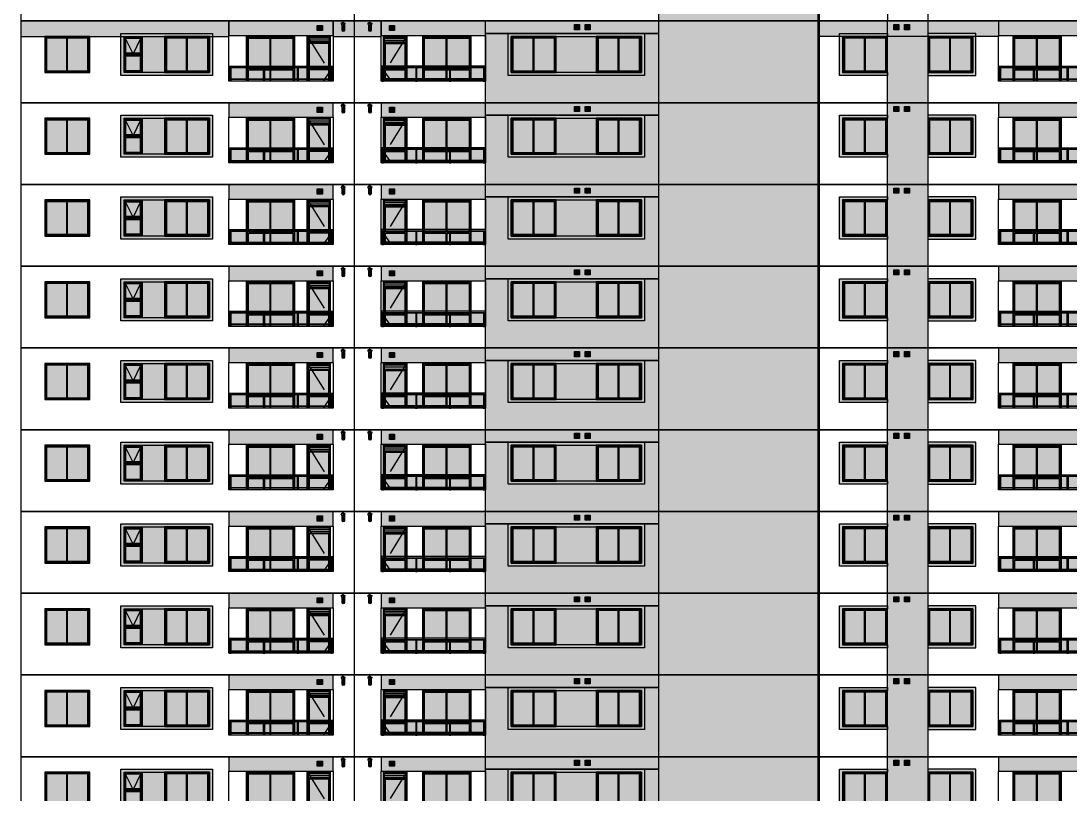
# Model space of a CAD drawing. Header units: metres. Extents: x -9138 to -7768, y 20 to 184.
# Drawn here: x -8789.66 to -8754.73, y 62.26 to 87.98 of the extents above; entities that cross this region are included whole.
import ezdxf
from ezdxf.xclip import XClip

# ---------------------------------------------------------------- set-up
doc = ezdxf.new("R2010")
doc.units = ezdxf.units.M
doc.header["$XCLIPFRAME"] = 0
doc.linetypes.add('CTE ELEV$0$DASHEDX2', pattern=[1.5, 1, -0.5])
for name, color, linetype in [('ARQ-DIM EMBASAM', 2, 'Continuous'), ('CTE ELEV$0$ARQ- FRISO', 7, 'Continuous'), ('CTE ELEV$0$ARQ-AUX', 7, 'Continuous'), ('CTE ELEV$0$ARQ-AUX1', 1, 'Continuous'), ('CTE ELEV$0$ARQ-AUX2', 2, 'Continuous'), ('CTE ELEV$0$ARQ-AUX3', 3, 'Continuous'), ('CTE ELEV$0$ARQ-CAX', 1, 'Continuous'), ('CTE ELEV$0$ARQ-PRJ', 7, 'CTE ELEV$0$DASHEDX2')]:
    doc.layers.add(name, color=color, linetype=linetype)
for name, color, linetype, true_color in [('CTE ELEV$0$COR CASTANHA', 7, 'Continuous', 0x92725d), ('CTE ELEV$0$COR CINZA FECHADO', 7, 'Continuous', 0x56534e), ('CTE ELEV$0$COR PLATINA', 7, 'Continuous', 0xa1a6a3), ('CTE ELEV$0$COR-CAIX', 7, 'Continuous', 0x45494e)]:
    doc.layers.add(name, color=color, linetype=linetype, true_color=true_color)

# ---------------------------------------------------------------- blocks, each defined once
blk = doc.blocks.new('CTE ELEV$0$V P 160x220')
at = {"layer": 'CTE ELEV$0$COR-CAIX'}
h = blk.add_hatch(color=256, dxfattribs=at)
h.dxf.hatch_style = 1
h.paths.add_polyline_path([(0, 2.175), (1.6, 2.175), (1.6, 0), (0, 0)])
h = blk.add_hatch(color=254, dxfattribs=at)
h.dxf.hatch_style = 1
h.paths.add_polyline_path([(0.77, 2.115), (0.06, 2.115), (0.06, 1.1), (0.77, 1.1)])
h.paths.add_polyline_path([(1.54, 2.115), (0.8, 2.115), (0.8, 1.1), (1.54, 1.1)])
h.paths.add_polyline_path([(1.54, 1.07), (0.8, 1.07), (0.8, 0.06), (1.54, 0.06)])
h.paths.add_polyline_path([(0.77, 1.07), (0.06, 1.07), (0.06, 0.06), (0.77, 0.06)])
at = {"layer": 'CTE ELEV$0$ARQ-CAX'}
for p, q in [((0.06, 1.1), (0.77, 1.1)), ((0.06, 1.07), (0.77, 1.07)), ((0.8, 1.1), (1.54, 1.1)), ((0.8, 1.07), (1.54, 1.07))]:
    blk.add_line(p, q, dxfattribs=at)
for points in [[(0, 2.175), (1.6, 2.175), (1.6, 0), (0, 0)], [(0.03, 2.145), (1.57, 2.145), (1.57, 0.03), (0.03, 0.03)]]:
    blk.add_lwpolyline(points, close=True, dxfattribs=at)
for points in [[(0.06, 1.1), (0.06, 2.115), (0.77, 2.115)], [(0.77, 2.115), (0.77, 1.1)], [(0.8, 2.145), (0.8, 0.03)], [(0.8, 2.115), (1.54, 2.115), (1.54, 1.1)], [(0.77, 0.06), (0.06, 0.06), (0.06, 1.07)], [(0.77, 1.07), (0.77, 0.06)], [(1.54, 1.07), (1.54, 0.06), (0.8, 0.06)]]:
    blk.add_lwpolyline(points, dxfattribs=at)
blk = doc.blocks.new('CTE ELEV$0$V P 80x220')
at = {"layer": 'CTE ELEV$0$ARQ-CAX'}
h = blk.add_hatch(dxfattribs=at)
h.set_pattern_fill('LINE', scale=0.02)
h.set_pattern_definition([(0, (0.74004, 2.16916), (0, 0.0635), [])])
h.paths.add_polyline_path([(0.74, 2.145), (0.03, 2.145), (0.03, 2), (0.74, 2)])
h.paths.add_polyline_path([(0.71, 0.2), (0.06, 0.2), (0.06, 0.03), (0.71, 0.03)])
at = {"layer": 'CTE ELEV$0$COR-CAIX'}
h = blk.add_hatch(color=256, dxfattribs=at)
h.dxf.hatch_style = 1
h.paths.add_polyline_path([(0.77, 0), (0.77, 2.175), (0, 2.175), (0, 0)])
h = blk.add_hatch(color=254, dxfattribs=at)
h.dxf.hatch_style = 1
h.paths.add_polyline_path([(0.71, 1.945), (0.154, 1.945), (0.678, 1.1), (0.71, 1.1)])
h.paths.add_polyline_path([(0.154, 1.945), (0.06, 1.945), (0.06, 1.1), (0.678, 1.1)])
h.paths.add_polyline_path([(0.71, 0.958), (0.71, 1.048), (0.697, 1.07), (0.06, 1.07), (0.06, 0.23), (0.193, 0.23)])
h.paths.add_polyline_path([(0.71, 0.958), (0.193, 0.23), (0.71, 0.23)], flags=17)
at = {"layer": 'CTE ELEV$0$ARQ-CAX'}
for points in [[(0.77, 0), (0.77, 2.175), (0, 2.175), (0, 0)], [(0.74, 2.145), (0.03, 2.145), (0.03, 1.975), (0.74, 1.975)]]:
    blk.add_lwpolyline(points, close=True, dxfattribs=at)
for points in [[(0.74, 0), (0.74, 1.975), (0.03, 1.975), (0.03, 0)], [(0.71, 1.1), (0.71, 1.945), (0.06, 1.945), (0.06, 1.1)], [(0.06, 1.1), (0.71, 1.1)], [(0.06, 1.07), (0.06, 0)], [(0.71, 1.07), (0.06, 1.07)], [(0.71, 0), (0.71, 1.07)], [(0.71, 0.23), (0.06, 0.23)], [(0.06, 0.2), (0.71, 0.2)], [(0.06, 0.03), (0.71, 0.03)], [(0, 0), (0.77, 0)]]:
    blk.add_lwpolyline(points, dxfattribs=at)
at = {"layer": 'CTE ELEV$0$ARQ-PRJ'}
blk.add_lwpolyline([(0.03, 2.145), (0.74, 1), (0.03, 0)], dxfattribs=at)
blk = doc.blocks.new('CTE ELEV$0$V J 150x120')
at = {"layer": 'CTE ELEV$0$COR-CAIX'}
h = blk.add_hatch(color=256, dxfattribs=at)
h.dxf.hatch_style = 1
h.paths.add_polyline_path([(1.5, 1.2), (0, 1.2), (0, 0), (1.5, 0)])
h = blk.add_hatch(color=254, dxfattribs=at)
h.dxf.hatch_style = 1
h.paths.add_polyline_path([(0.72, 1.14), (0.06, 1.14), (0.06, 0.06), (0.72, 0.06)])
h.paths.add_polyline_path([(0.75, 0.06), (1.44, 0.06), (1.44, 1.14), (0.75, 1.14)])
for points in [[(1.5, 1.2), (0, 1.2), (0, 0), (1.5, 0)], [(1.47, 1.17), (0.03, 1.17), (0.03, 0.03), (1.47, 0.03)]]:
    blk.add_lwpolyline(points, close=True)
for points in [[(0.72, 1.14), (0.06, 1.14), (0.06, 0.06), (0.72, 0.06)], [(0.72, 1.14), (0.72, 0.06)], [(0.75, 1.17), (0.75, 0.03)], [(0.75, 0.06), (1.44, 0.06), (1.44, 1.14), (0.75, 1.14)]]:
    blk.add_lwpolyline(points)
blk = doc.blocks.new('CTE ELEV$0$V J 80x60')
at = {"layer": 'CTE ELEV$0$COR-CAIX'}
h = blk.add_hatch(color=256, dxfattribs=at)
h.dxf.hatch_style = 1
h.paths.add_polyline_path([(0, 1.2), (0.6, 1.2), (0.6, 0), (0, 0)])
h = blk.add_hatch(color=254, dxfattribs=at)
h.dxf.hatch_style = 1
h.paths.add_polyline_path([(0.54, 0.555), (0.06, 0.555), (0.06, 0.06), (0.54, 0.06)])
h.paths.add_polyline_path([(0.06, 1.108), (0.06, 0.645), (0.285, 0.645)], flags=17)
h.paths.add_polyline_path([(0.54, 1.108), (0.54, 1.14), (0.06, 1.14), (0.06, 1.108), (0.285, 0.645), (0.315, 0.645)])
h.paths.add_polyline_path([(0.54, 1.108), (0.315, 0.645), (0.54, 0.645)], flags=17)
at = {"layer": 'CTE ELEV$0$ARQ-CAX', "flags": 128}
for points in [[(0, 1.2), (0.6, 1.2), (0.6, 0), (0, 0)], [(0.03, 1.17), (0.57, 1.17), (0.57, 0.615), (0.03, 0.615)], [(0.03, 1.17), (0.57, 1.17), (0.57, 0.03), (0.03, 0.03)], [(0.06, 1.14), (0.54, 1.14), (0.54, 0.645), (0.06, 0.645)], [(0.03, 0.585), (0.57, 0.585), (0.57, 0.03), (0.03, 0.03)], [(0.06, 0.555), (0.54, 0.555), (0.54, 0.06), (0.06, 0.06)]]:
    blk.add_lwpolyline(points, close=True, dxfattribs=at)
at = {"layer": 'CTE ELEV$0$ARQ-PRJ'}
blk.add_lwpolyline([(0.03, 1.17), (0.3, 0.615), (0.57, 1.17)], dxfattribs=at)
blk = doc.blocks.new('CTE ELEV$0$v grd 3.47')
at = {"layer": 'CTE ELEV$0$COR-CAIX'}
h = blk.add_hatch(color=256, dxfattribs=at)
h.dxf.hatch_style = 1
h.paths.add_polyline_path([(-3.47, 0.45), (0, 0.45), (0, 0.5), (-3.47, 0.5)])
h.paths.add_polyline_path([(-3.405, 0.45), (-3.435, 0.45), (-3.435, 0.01), (-3.405, 0.01)])
h.paths.add_polyline_path([(-2.322, 0.01), (-2.272, 0.01), (-2.272, 0), (-2.322, 0)])
h.paths.add_polyline_path([(-1.198, 0.01), (-1.148, 0.01), (-1.148, 0), (-1.198, 0)])
h.paths.add_polyline_path([(-1.158, 0.08), (-0.065, 0.08), (-0.065, 0.05), (-1.158, 0.05)])
h.paths.add_polyline_path([(-2.282, 0.08), (-1.188, 0.08), (-1.188, 0.05), (-2.282, 0.05)])
h.paths.add_polyline_path([(-1.188, 0.45), (-1.158, 0.45), (-1.158, 0.01), (-1.188, 0.01)])
h.paths.add_polyline_path([(-2.312, 0.45), (-2.282, 0.45), (-2.282, 0.01), (-2.312, 0.01)])
h.paths.add_polyline_path([(-3.405, 0.08), (-2.312, 0.08), (-2.312, 0.05), (-3.405, 0.05)])
h.paths.add_polyline_path([(-3.445, 0.01), (-3.395, 0.01), (-3.395, 0), (-3.445, 0)])
h.paths.add_polyline_path([(-0.075, 0.01), (-0.025, 0.01), (-0.025, 0), (-0.075, 0)])
h.paths.add_polyline_path([(-0.065, 0.45), (-0.035, 0.45), (-0.035, 0.01), (-0.065, 0.01)])
at = {"layer": 'CTE ELEV$0$COR-CAIX', "transparency": 33554610}
h = blk.add_hatch(color=254, dxfattribs=at)
h.dxf.hatch_style = 1
h.paths.add_polyline_path([(-2.312, 0.08), (-2.312, 0.45), (-3.405, 0.45), (-3.405, 0.08)])
h.paths.add_polyline_path([(-1.188, 0.08), (-1.188, 0.45), (-2.282, 0.45), (-2.282, 0.08)])
h.paths.add_polyline_path([(-1.158, 0.08), (-0.065, 0.08), (-0.065, 0.45), (-1.158, 0.45)])
at = {"ltscale": 0.05}
blk.add_lwpolyline([(0, 0.5), (0, 0.45), (-3.47, 0.45), (-3.47, 0.5)], close=True, dxfattribs=at)
for points in [[(-3.435, 0.45), (-3.405, 0.45), (-3.405, 0.01), (-3.435, 0.01)], [(-2.312, 0.45), (-2.282, 0.45), (-2.282, 0.01), (-2.312, 0.01)], [(-1.188, 0.45), (-1.158, 0.45), (-1.158, 0.01), (-1.188, 0.01)], [(-0.065, 0.45), (-0.035, 0.45), (-0.035, 0.01), (-0.065, 0.01)], [(-3.445, 0.01), (-3.395, 0.01), (-3.395, 0), (-3.445, 0)], [(-3.405, 0.08), (-2.312, 0.08), (-2.312, 0.05), (-3.405, 0.05)], [(-2.322, 0.01), (-2.272, 0.01), (-2.272, 0), (-2.322, 0)], [(-2.282, 0.08), (-1.188, 0.08), (-1.188, 0.05), (-2.282, 0.05)], [(-1.198, 0.01), (-1.148, 0.01), (-1.148, 0), (-1.198, 0)], [(-1.158, 0.08), (-0.065, 0.08), (-0.065, 0.05), (-1.158, 0.05)], [(-0.075, 0.01), (-0.025, 0.01), (-0.025, 0), (-0.075, 0)]]:
    blk.add_lwpolyline(points, close=True)
blk.add_lwpolyline([(-3.42, 0.45), (-0.05, 0.45)])
blk = doc.blocks.new('CTE ELEV$0$vp vento kit')
at = {"layer": 'CTE ELEV$0$ARQ-CAX', "transparency": 33554687}
h = blk.add_hatch(dxfattribs=at)
h.set_pattern_fill('LINE', scale=0.01)
h.set_pattern_definition([(0, (8794.04869, -68.72711), (0, 0.03175), [])])
h.paths.add_polyline_path([(-0.16, 0.16), (-0.01, 0.16), (-0.01, 0.01), (-0.16, 0.01)])
at = {"layer": 'CTE ELEV$0$COR-CAIX', "transparency": 33554687}
h = blk.add_hatch(color=256, dxfattribs=at)
h.dxf.hatch_style = 1
h.paths.add_polyline_path([(-0.17, 0.17), (0, 0.17), (0, 0), (-0.17, 0)])
at = {"layer": 'CTE ELEV$0$ARQ-CAX'}
for points in [[(-0.17, 0.17), (0, 0.17), (0, 0), (-0.17, 0)], [(-0.16, 0.16), (-0.01, 0.16), (-0.01, 0.01), (-0.16, 0.01)]]:
    blk.add_lwpolyline(points, close=True, dxfattribs=at)
blk = doc.blocks.new('CTE ELEV$0$V FR CHAPEU CHINES')
at = {"layer": 'CTE ELEV$0$ARQ-AUX'}
h = blk.add_hatch(color=8, dxfattribs=at)
h.dxf.hatch_style = 1
h.paths.add_polyline_path([(-0.01, 0.262), (-0.077, 0.212), (0.057, 0.212)])
h.paths.add_polyline_path([(0.03, 0.167), (-0.05, 0.167), (-0.05, -0.01, 1), (0.03, -0.01)])
h.paths.add_polyline_path([(-0.007, 0.212), (-0.012, 0.212), (-0.012, 0.167), (-0.007, 0.167)])
h.paths.add_polyline_path([(-0.072, 0.212), (-0.077, 0.212), (-0.06, 0.167), (-0.055, 0.167)])
h.paths.add_polyline_path([(0.057, 0.212), (0.052, 0.212), (0.035, 0.167), (0.04, 0.167)])
at = {"layer": 'CTE ELEV$0$ARQ-CAX'}
for p, q in [((0.04, 0.167), (-0.06, 0.167)), ((-0.05, 0.167), (-0.05, -0.01)), ((0.03, -0.01), (0.03, 0.167))]:
    blk.add_line(p, q, dxfattribs=at)
for points in [[(-0.01, 0.262), (-0.077, 0.212)], [(-0.06, 0.167), (-0.077, 0.212)], [(-0.055, 0.167), (-0.072, 0.212)], [(-0.01, 0.262), (0.057, 0.212)], [(0.035, 0.167), (0.052, 0.212)], [(0.04, 0.167), (0.057, 0.212)]]:
    blk.add_lwpolyline(points, dxfattribs=at)
at = {"layer": 'CTE ELEV$0$ARQ-CAX', "elevation": -0.007}
for points in [[(-0.077, 0.212), (0.057, 0.212)], [(-0.012, 0.212), (-0.012, 0.167)], [(-0.007, 0.212), (-0.007, 0.167)]]:
    blk.add_lwpolyline(points, dxfattribs=at)
at = {"layer": 'CTE ELEV$0$ARQ-CAX'}
blk.add_arc((-0.01, -0.01), 0.04, 180, 0, dxfattribs=at)
blk = doc.blocks.new('CTE ELEV$0$elev 1 tipo')
h = blk.add_hatch(color=256)
h.dxf.hatch_style = 1
h.paths.add_polyline_path([(6.92, 2.235), (10.39, 2.235), (10.39, 2.72), (6.92, 2.72)])
h = blk.add_hatch(color=256)
h.dxf.hatch_style = 1
h.paths.add_polyline_path([(11.99, 2.235), (15.46, 2.235), (15.46, 2.72), (11.99, 2.72)])
h = blk.add_hatch(color=256)
h.dxf.hatch_style = 1
h.paths.add_polyline_path([(32.55, 2.235), (36.02, 2.235), (36.02, 2.72), (32.55, 2.72)])
at = {"layer": 'CTE ELEV$0$COR CINZA FECHADO', "transparency": 33554687}
h = blk.add_hatch(color=256, dxfattribs=at)
h.dxf.hatch_style = 1
h.paths.add_polyline_path([(21.23, 0), (26.545, 0), (26.545, 2.72), (21.23, 2.72)])
at = {"layer": 'CTE ELEV$0$COR CINZA FECHADO'}
h = blk.add_hatch(color=256, dxfattribs=at)
h.dxf.hatch_style = 1
h.paths.add_polyline_path([(30.19, 2.72), (28.855, 2.72), (28.855, 0), (30.19, 0)])
h = blk.add_hatch(color=256, dxfattribs=at)
h.dxf.hatch_style = 1
h.paths.add_polyline_path([(6.38, 2.305), (3.33, 2.305), (3.33, 0.905), (6.38, 0.905)])
h.paths.add_polyline_path([(3.43, 1.005), (3.43, 2.205), (4.03, 2.205), (6.28, 2.205), (6.28, 1.005), (4.78, 1.005)], flags=16)
h.paths.add_polyline_path([(4.81, 1.035), (4.81, 2.175), (6.25, 2.175), (6.25, 1.035)], flags=0)
h.paths.add_polyline_path([(4.84, 1.065), (4.84, 2.145), (5.5, 2.145), (5.5, 1.065)], flags=0)
h.paths.add_polyline_path([(4, 1.035), (3.46, 1.035), (3.46, 1.59), (3.46, 2.175), (4, 2.175)], flags=0)
h.paths.add_polyline_path([(3.97, 1.065), (3.49, 1.065), (3.49, 1.56), (3.97, 1.56)], flags=0)
h.paths.add_polyline_path([(4, 1.62), (3.46, 1.62), (3.46, 2.175), (4, 2.175)], flags=0)
h.paths.add_polyline_path([(3.97, 1.65), (3.745, 1.65), (3.73, 1.62), (3.715, 1.65), (3.49, 1.65), (3.49, 2.145), (3.97, 2.145)], flags=0)
h.paths.add_polyline_path([(5.53, 2.145), (6.22, 2.145), (6.22, 1.065), (5.53, 1.065)], flags=0)
h = blk.add_hatch(color=256, dxfattribs=at)
h.dxf.hatch_style = 1
h.paths.add_polyline_path([(4.78, 2.205), (4.03, 2.205), (4.03, 1.005), (4.78, 1.005)])
h = blk.add_hatch(color=256, dxfattribs=at)
h.dxf.hatch_style = 1
h.paths.add_polyline_path([(20.755, 2.305), (16.22, 2.305), (16.22, 0.905), (20.755, 0.905)])
h.paths.add_polyline_path([(16.32, 1.005), (16.32, 2.205), (17.82, 2.205), (20.655, 2.205), (20.655, 1.005), (19.155, 1.005)], flags=16)
h.paths.add_polyline_path([(17.79, 1.035), (16.35, 1.035), (16.35, 2.175), (17.79, 2.175)], flags=0)
h.paths.add_polyline_path([(17.76, 1.065), (17.07, 1.065), (17.07, 2.145), (17.76, 2.145)], flags=0)
h.paths.add_polyline_path([(19.185, 1.035), (19.185, 2.175), (20.625, 2.175), (20.625, 1.035)], flags=0)
h.paths.add_polyline_path([(19.215, 1.065), (19.215, 2.145), (19.875, 2.145), (19.875, 1.065)], flags=0)
h.paths.add_polyline_path([(17.04, 1.065), (16.38, 1.065), (16.38, 2.145), (17.04, 2.145)], flags=0)
h.paths.add_polyline_path([(19.905, 2.145), (20.595, 2.145), (20.595, 1.065), (19.905, 1.065)], flags=0)
h.paths.add_polyline_path([(19.155, 2.205), (17.82, 2.205), (17.82, 1.005), (19.155, 1.005)], flags=0)
h = blk.add_hatch(color=256, dxfattribs=at)
h.dxf.hatch_style = 1
h.paths.add_polyline_path([(19.155, 2.205), (17.82, 2.205), (17.82, 1.005), (19.155, 1.005)])
h = blk.add_hatch(color=256, dxfattribs=at)
h.dxf.hatch_style = 1
h.paths.add_polyline_path([(28.855, 2.305), (27.255, 2.305), (27.255, 2.205), (27.255, 0.905), (27.355, 0.905), (28.855, 0.905), (28.855, 1.005), (27.355, 1.005), (27.355, 2.205), (28.855, 2.205)])
h = blk.add_hatch(color=256, dxfattribs=at)
h.dxf.hatch_style = 1
h.paths.add_polyline_path([(31.79, 2.305), (30.19, 2.305), (30.19, 2.205), (31.69, 2.205), (31.69, 1.005), (30.19, 1.005), (30.19, 0.905), (31.69, 0.905), (31.79, 0.905), (31.79, 2.205)])
at = {"layer": 'CTE ELEV$0$COR PLATINA', "transparency": 33554687}
h = blk.add_hatch(color=256, dxfattribs=at)
h.dxf.hatch_style = 1
h.paths.add_polyline_path([(15.46, 2.305), (21.23, 2.305), (21.23, 0), (15.46, 0)])
for points in [[(6.92, 2.235), (10.39, 2.235), (10.39, 2.72), (6.92, 2.72)], [(11.99, 2.235), (15.46, 2.235), (15.46, 2.72), (11.99, 2.72)]]:
    blk.add_lwpolyline(points, close=True)
at = {"elevation": 0}
blk.add_lwpolyline([(32.55, 2.235), (36.02, 2.235), (36.02, 2.72), (32.55, 2.72)], close=True, dxfattribs=at)
at = {"layer": 'CTE ELEV$0$ARQ- FRISO', "elevation": 0}
blk.add_lwpolyline([(0, 2.72), (58.15, 2.72)], dxfattribs=at)
at = {"layer": 'CTE ELEV$0$ARQ- FRISO'}
blk.add_lwpolyline([(58.15, 0), (0, 0)], dxfattribs=at)
at = {"layer": 'CTE ELEV$0$ARQ-AUX1', "elevation": 0}
for points in [[(9.53, 0.72), (9.53, 2.235)], [(12.85, 0.72), (12.85, 2.235)]]:
    blk.add_lwpolyline(points, dxfattribs=at)
at = {"layer": 'CTE ELEV$0$ARQ-AUX2'}
blk.add_line((0, 2.72, 0), (0, 0), dxfattribs=at)
blk.add_lwpolyline([(6.92, 2.235), (10.39, 2.235), (10.39, 0.72), (6.92, 0.72)], close=True, dxfattribs=at)
at = {"layer": 'CTE ELEV$0$ARQ-AUX3'}
for p, q in [((11.09, 2.72, 0), (11.09, 0)), ((26.545, 2.72, 0), (26.545, 0, 0)), ((26.575, 2.72, 0), (26.575, 0, 0))]:
    blk.add_line(p, q, dxfattribs=at)
blk.add_lwpolyline([(11.99, 2.235), (15.46, 2.235), (15.46, 0.72), (11.99, 0.72)], close=True, dxfattribs=at)
at = {"layer": 'CTE ELEV$0$ARQ-AUX3', "elevation": 0}
blk.add_lwpolyline([(32.55, 2.235), (36.02, 2.235), (36.02, 0.72), (32.55, 0.72)], close=True, dxfattribs=at)
at = {"layer": 'CTE ELEV$0$COR CINZA FECHADO', "elevation": 0}
blk.add_lwpolyline([(21.23, 0), (26.545, 0), (26.545, 2.72), (21.23, 2.72)], close=True, dxfattribs=at)
at = {"layer": 'CTE ELEV$0$COR CINZA FECHADO'}
for points in [[(28.855, 2.72), (30.19, 2.72), (30.19, 0), (28.855, 0)], [(3.33, 2.305), (6.38, 2.305), (6.38, 0.905), (3.33, 0.905)], [(3.43, 2.205), (6.28, 2.205), (6.28, 1.005), (3.43, 1.005)], [(16.22, 2.305), (20.755, 2.305), (20.755, 0.905), (16.22, 0.905)], [(16.32, 2.205), (20.655, 2.205), (20.655, 1.005), (16.32, 1.005)], [(28.855, 2.205), (27.355, 2.205), (27.355, 1.005), (28.855, 1.005), (28.855, 0.905), (27.355, 0.905), (27.255, 0.905), (27.255, 2.205), (27.255, 2.305), (28.855, 2.305)], [(30.19, 2.205), (31.69, 2.205), (31.69, 1.005), (30.19, 1.005), (30.19, 0.905), (31.69, 0.905), (31.79, 0.905), (31.79, 2.205), (31.79, 2.305), (30.19, 2.305)]]:
    blk.add_lwpolyline(points, close=True, dxfattribs=at)
at = {"layer": 'CTE ELEV$0$COR PLATINA'}
blk.add_lwpolyline([(15.46, 2.305), (21.23, 2.305), (21.23, 0), (15.46, 0)], close=True, dxfattribs=at)
at = {"layer": 'CTE ELEV$0$ARQ-AUX1', "xscale": -1}
for p in [(10.721, 2.42, 0), (11.61, 2.42, 0)]:
    blk.add_blockref('CTE ELEV$0$V FR CHAPEU CHINES', p, dxfattribs=at)
at = {"layer": 'CTE ELEV$0$ARQ-AUX2'}
blk.add_blockref('CTE ELEV$0$v grd 3.47', (10.39, 0.72, 0), dxfattribs=at)
at = {"layer": 'CTE ELEV$0$ARQ-AUX3', "xscale": -1}
blk.add_blockref('CTE ELEV$0$v grd 3.47', (11.99, 0.72, 0), dxfattribs=at)
at = {"layer": 'CTE ELEV$0$ARQ-AUX3'}
blk.add_blockref('CTE ELEV$0$v grd 3.47', (36.02, 0.72, 0), dxfattribs=at)
at = {"layer": 'CTE ELEV$0$ARQ-CAX'}
for name, p in [('CTE ELEV$0$vp vento kit', (10.035, 2.4, 0)), ('CTE ELEV$0$vp vento kit', (12.435, 2.4, 0)), ('CTE ELEV$0$vp vento kit', (18.595, 2.43, 0)), ('CTE ELEV$0$vp vento kit', (18.954, 2.43, 0)), ('CTE ELEV$0$vp vento kit', (29.226, 2.43, 0)), ('CTE ELEV$0$vp vento kit', (29.585, 2.43, 0)), ('CTE ELEV$0$V J 150x120', (0.79, 1.005, 0)), ('CTE ELEV$0$V J 80x60', (3.43, 1.005)), ('CTE ELEV$0$V J 150x120', (4.78, 1.005)), ('CTE ELEV$0$V J 150x120', (16.32, 1.005)), ('CTE ELEV$0$V J 150x120', (19.155, 1.005)), ('CTE ELEV$0$V J 150x120', (27.355, 1.005)), ('CTE ELEV$0$V J 150x120', (30.19, 1.005))]:
    blk.add_blockref(name, p, dxfattribs=at)
ref = blk.add_blockref('CTE ELEV$0$V P 160x220', (7.51, 0.03), dxfattribs=at)
XClip(ref).set_block_clipping_path([(0, 0.6899998826), (1.6, 2.2)])
ref = blk.add_blockref('CTE ELEV$0$V P 80x220', (9.535, 0.027), dxfattribs=at)
XClip(ref).set_block_clipping_path([(-0.0288715287, 0.6931708703), (0.923247608, 2.2235433011)])
ref = blk.add_blockref('CTE ELEV$0$V P 80x220', (12.845, 0.03), dxfattribs=dict(at, xscale=-1))
XClip(ref).set_block_clipping_path([(-0.1763113421, 0.6899477734), (0.8362995516, 2.2707315126)])
ref = blk.add_blockref('CTE ELEV$0$V P 160x220', (13.38, 0.03), dxfattribs=at)
XClip(ref).set_block_clipping_path([(0, 0.6899985581), (1.6, 2.2)])
ref = blk.add_blockref('CTE ELEV$0$V P 160x220', (33.03, 0.03), dxfattribs=at)
XClip(ref).set_block_clipping_path([(0, 0.6899998826), (1.6, 2.2)])
blk = doc.blocks.new('CTE ELEV$0$elev 1 dupl inf')
at = {"layer": 'CTE ELEV$0$COR CINZA FECHADO', "transparency": 33554687}
h = blk.add_hatch(color=256, dxfattribs=at)
h.dxf.hatch_style = 1
h.paths.add_polyline_path([(21.23, 0), (26.545, 0), (26.545, 2.9), (21.23, 2.9)])
at = {"layer": 'CTE ELEV$0$ARQ- FRISO'}
blk.add_lwpolyline([(58.15, 0), (0, 0)], dxfattribs=at)
at = {"layer": 'CTE ELEV$0$ARQ-AUX2'}
blk.add_line((0, 2.9, 0), (0, 0), dxfattribs=at)
blk.add_line((0, 2.9, 0), (0, 0), dxfattribs=at)
at = {"layer": 'CTE ELEV$0$ARQ-AUX3'}
for p, q in [((11.09, 2.9, 0), (11.09, 0)), ((26.545, 2.9, 0), (26.545, 0, 0)), ((26.575, 2.9, 0), (26.575, 0, 0))]:
    blk.add_line(p, q, dxfattribs=at)
at = {"layer": 'CTE ELEV$0$COR CINZA FECHADO', "elevation": 0}
blk.add_lwpolyline([(21.23, 0), (26.545, 0), (26.545, 2.9), (21.23, 2.9)], close=True, dxfattribs=at)
blk = doc.blocks.new('CTE ELEV$0$cor fachada 1')
at = {"layer": 'CTE ELEV$0$COR CINZA FECHADO', "transparency": 33554687}
h = blk.add_hatch(color=256, dxfattribs=at)
h.dxf.hatch_style = 1
h.paths.add_polyline_path([(-20.56, 2.72), (-14.79, 2.72), (-14.79, 2.305), (-20.56, 2.305)])
at = {"layer": 'CTE ELEV$0$COR PLATINA', "transparency": 33554687}
h = blk.add_hatch(color=256, dxfattribs=at)
h.dxf.hatch_style = 1
h.paths.add_polyline_path([(-20.56, 0), (-14.79, 0), (-14.79, -0.415), (-20.56, -0.415)])
h = blk.add_hatch(color=256, dxfattribs=at)
h.dxf.hatch_style = 1
h.paths.add_polyline_path([(-20.56, -2.72), (-14.79, -2.72), (-14.79, -3.135), (-20.56, -3.135)])
h = blk.add_hatch(color=256, dxfattribs=at)
h.dxf.hatch_style = 1
h.paths.add_polyline_path([(-20.56, -5.44), (-14.79, -5.44), (-14.79, -5.855), (-20.56, -5.855)])
h = blk.add_hatch(color=256, dxfattribs=at)
h.dxf.hatch_style = 1
h.paths.add_polyline_path([(-20.56, -8.16), (-14.79, -8.16), (-14.79, -8.575), (-20.56, -8.575)])
h = blk.add_hatch(color=256, dxfattribs=at)
h.dxf.hatch_style = 1
h.paths.add_polyline_path([(-20.56, -10.88), (-14.79, -10.88), (-14.79, -11.295), (-20.56, -11.295)])
h = blk.add_hatch(color=256, dxfattribs=at)
h.dxf.hatch_style = 1
h.paths.add_polyline_path([(-20.56, -13.6), (-14.79, -13.6), (-14.79, -14.015), (-20.56, -14.015)])
h = blk.add_hatch(color=256, dxfattribs=at)
h.dxf.hatch_style = 1
h.paths.add_polyline_path([(-20.56, -16.32), (-14.79, -16.32), (-14.79, -16.735), (-20.56, -16.735)])
h = blk.add_hatch(color=256, dxfattribs=at)
h.dxf.hatch_style = 1
h.paths.add_polyline_path([(-20.56, -19.04), (-14.79, -19.04), (-14.79, -19.455), (-20.56, -19.455)])
h = blk.add_hatch(color=256, dxfattribs=at)
h.dxf.hatch_style = 1
h.paths.add_polyline_path([(-20.56, -21.76), (-14.79, -21.76), (-14.79, -22.175), (-20.56, -22.175)])
at = {"layer": 'CTE ELEV$0$COR CINZA FECHADO', "elevation": 0}
blk.add_lwpolyline([(-20.56, 2.72), (-14.79, 2.72), (-14.79, 2.305), (-20.56, 2.305)], close=True, dxfattribs=at)
at = {"layer": 'CTE ELEV$0$COR PLATINA', "elevation": 0}
for points in [[(-20.56, 0), (-14.79, 0), (-14.79, -0.415), (-20.56, -0.415)], [(-20.56, -2.72), (-14.79, -2.72), (-14.79, -3.135), (-20.56, -3.135)], [(-20.56, -5.44), (-14.79, -5.44), (-14.79, -5.855), (-20.56, -5.855)], [(-20.56, -8.16), (-14.79, -8.16), (-14.79, -8.575), (-20.56, -8.575)], [(-20.56, -10.88), (-14.79, -10.88), (-14.79, -11.295), (-20.56, -11.295)], [(-20.56, -13.6), (-14.79, -13.6), (-14.79, -14.015), (-20.56, -14.015)], [(-20.56, -16.32), (-14.79, -16.32), (-14.79, -16.735), (-20.56, -16.735)], [(-20.56, -19.04), (-14.79, -19.04), (-14.79, -19.455), (-20.56, -19.455)], [(-20.56, -21.76), (-14.79, -21.76), (-14.79, -22.175), (-20.56, -22.175)]]:
    blk.add_lwpolyline(points, close=True, dxfattribs=at)
blk = doc.blocks.new('CTE ELEV')
at = {"layer": 'CTE ELEV$0$COR CINZA FECHADO', "transparency": 33554687}
h = blk.add_hatch(color=256, dxfattribs=at)
h.dxf.hatch_style = 1
h.paths.add_polyline_path([(-8782.7378, 87.98), (-8789.6578, 87.98), (-8789.6578, 87.465), (-8782.7378, 87.465)])
h = blk.add_hatch(color=256, dxfattribs=at)
h.dxf.hatch_style = 1
h.paths.add_polyline_path([(-8779.2677, 87.465), (-8777.6678, 87.465), (-8777.6678, 87.98), (-8779.2677, 87.98)])
h = blk.add_hatch(color=256, dxfattribs=at)
h.dxf.hatch_style = 1
h.paths.add_polyline_path([(-8763.0828, 87.98), (-8757.1078, 87.98), (-8757.1078, 87.465), (-8763.0828, 87.465)])
at = {"layer": 'CTE ELEV$0$COR CINZA FECHADO'}
for points, elevation in [([(-8760.8026, 88.6801), (-8759.4679, 88.6801), (-8759.4679, 87.98), (-8760.8026, 87.98)], 0), ([(-8782.7378, 87.98), (-8789.6578, 87.98), (-8789.6578, 87.465), (-8782.7378, 87.465)], 0.0001), ([(-8779.2677, 87.465), (-8777.6678, 87.465), (-8777.6678, 87.98), (-8779.2677, 87.98)], 0.0001), ([(-8763.0828, 87.98), (-8757.1078, 87.98), (-8757.1078, 87.465), (-8763.0828, 87.465)], -0.0001)]:
    blk.add_lwpolyline(points, close=True, dxfattribs=dict(at, elevation=elevation))
blk.add_blockref('CTE ELEV$0$elev 1 dupl inf', (-8789.6578, 87.98, 0.0001))
at = {"layer": 'CTE ELEV$0$COR CASTANHA'}
for p in [(-8789.6578, 82.54, 0.0001), (-8789.6578, 79.82, 0.0001), (-8789.6578, 77.1, 0), (-8789.6578, 74.38, 0), (-8789.6578, 71.66, 0), (-8789.6578, 68.94, 0), (-8789.6578, 66.22, 0), (-8789.6578, 63.5, 0), (-8789.6578, 60.78, 0)]:
    blk.add_blockref('CTE ELEV$0$elev 1 tipo', p, dxfattribs=at)
at = {"layer": 'CTE ELEV$0$COR CINZA FECHADO'}
for name, p in [('CTE ELEV$0$elev 1 tipo', (-8789.6578, 85.26, 0.0001)), ('CTE ELEV$0$cor fachada 1', (-8753.6378, 85.26, 0.0001))]:
    blk.add_blockref(name, p, dxfattribs=at)

msp = doc.modelspace()

# ---------------------------------------------------------------- block references
at = {"layer": 'ARQ-DIM EMBASAM'}
msp.add_blockref('CTE ELEV', (0, 0), dxfattribs=at)

doc.saveas('drawing.dxf')
